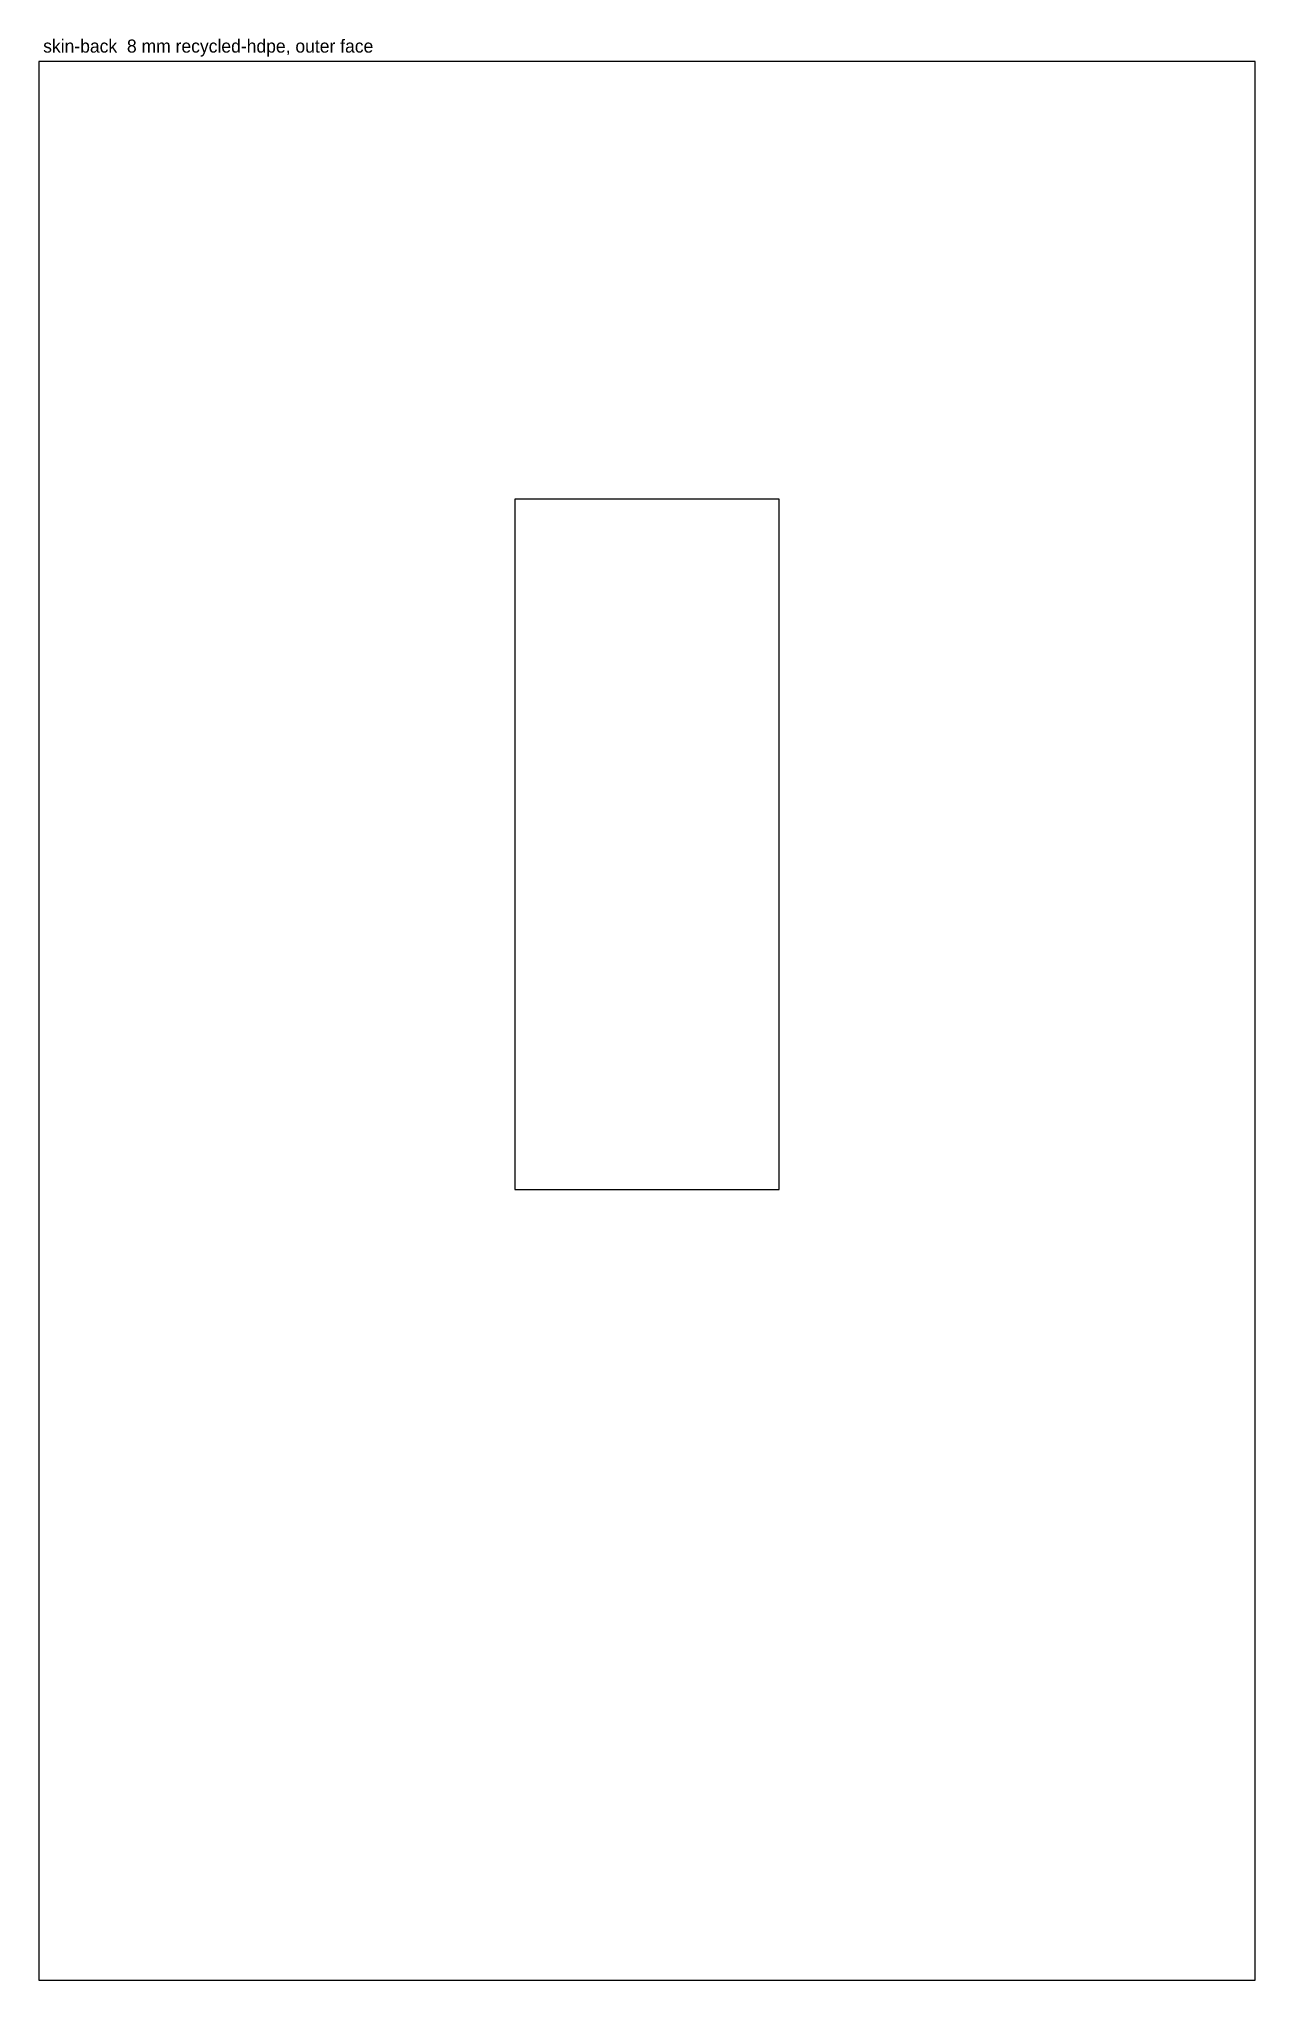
# Model space of a CAD drawing. Header units: millimetres. Extents: x 0 to 557, y 0 to 889.
import ezdxf

# ---------------------------------------------------------------- set-up
doc = ezdxf.new("R2010")
doc.units = ezdxf.units.MM
for name, color, linetype in [('CUT_INSIDE', 5, 'Continuous'), ('CUT_OUTSIDE', 1, 'Continuous'), ('NOTES', 7, 'Continuous')]:
    doc.layers.add(name, color=color, linetype=linetype)

msp = doc.modelspace()

# ---------------------------------------------------------------- linework, layer by layer
at = {"layer": 'CUT_INSIDE'}
msp.add_lwpolyline([(339, 678), (218, 678), (218, 362), (339, 362), (339, 678)], close=True, dxfattribs=at)
at = {"layer": 'CUT_OUTSIDE'}
msp.add_lwpolyline([(0, 0), (557, 0), (557, 878.5), (0, 878.5), (0, 0)], close=True, dxfattribs=at)

# ---------------------------------------------------------------- texts
at = {"layer": 'NOTES'}
msp.add_text('skin-back  8 mm recycled-hdpe, outer face', height=6, dxfattribs=at).set_placement((2, 882.5))

doc.saveas('drawing.dxf')
